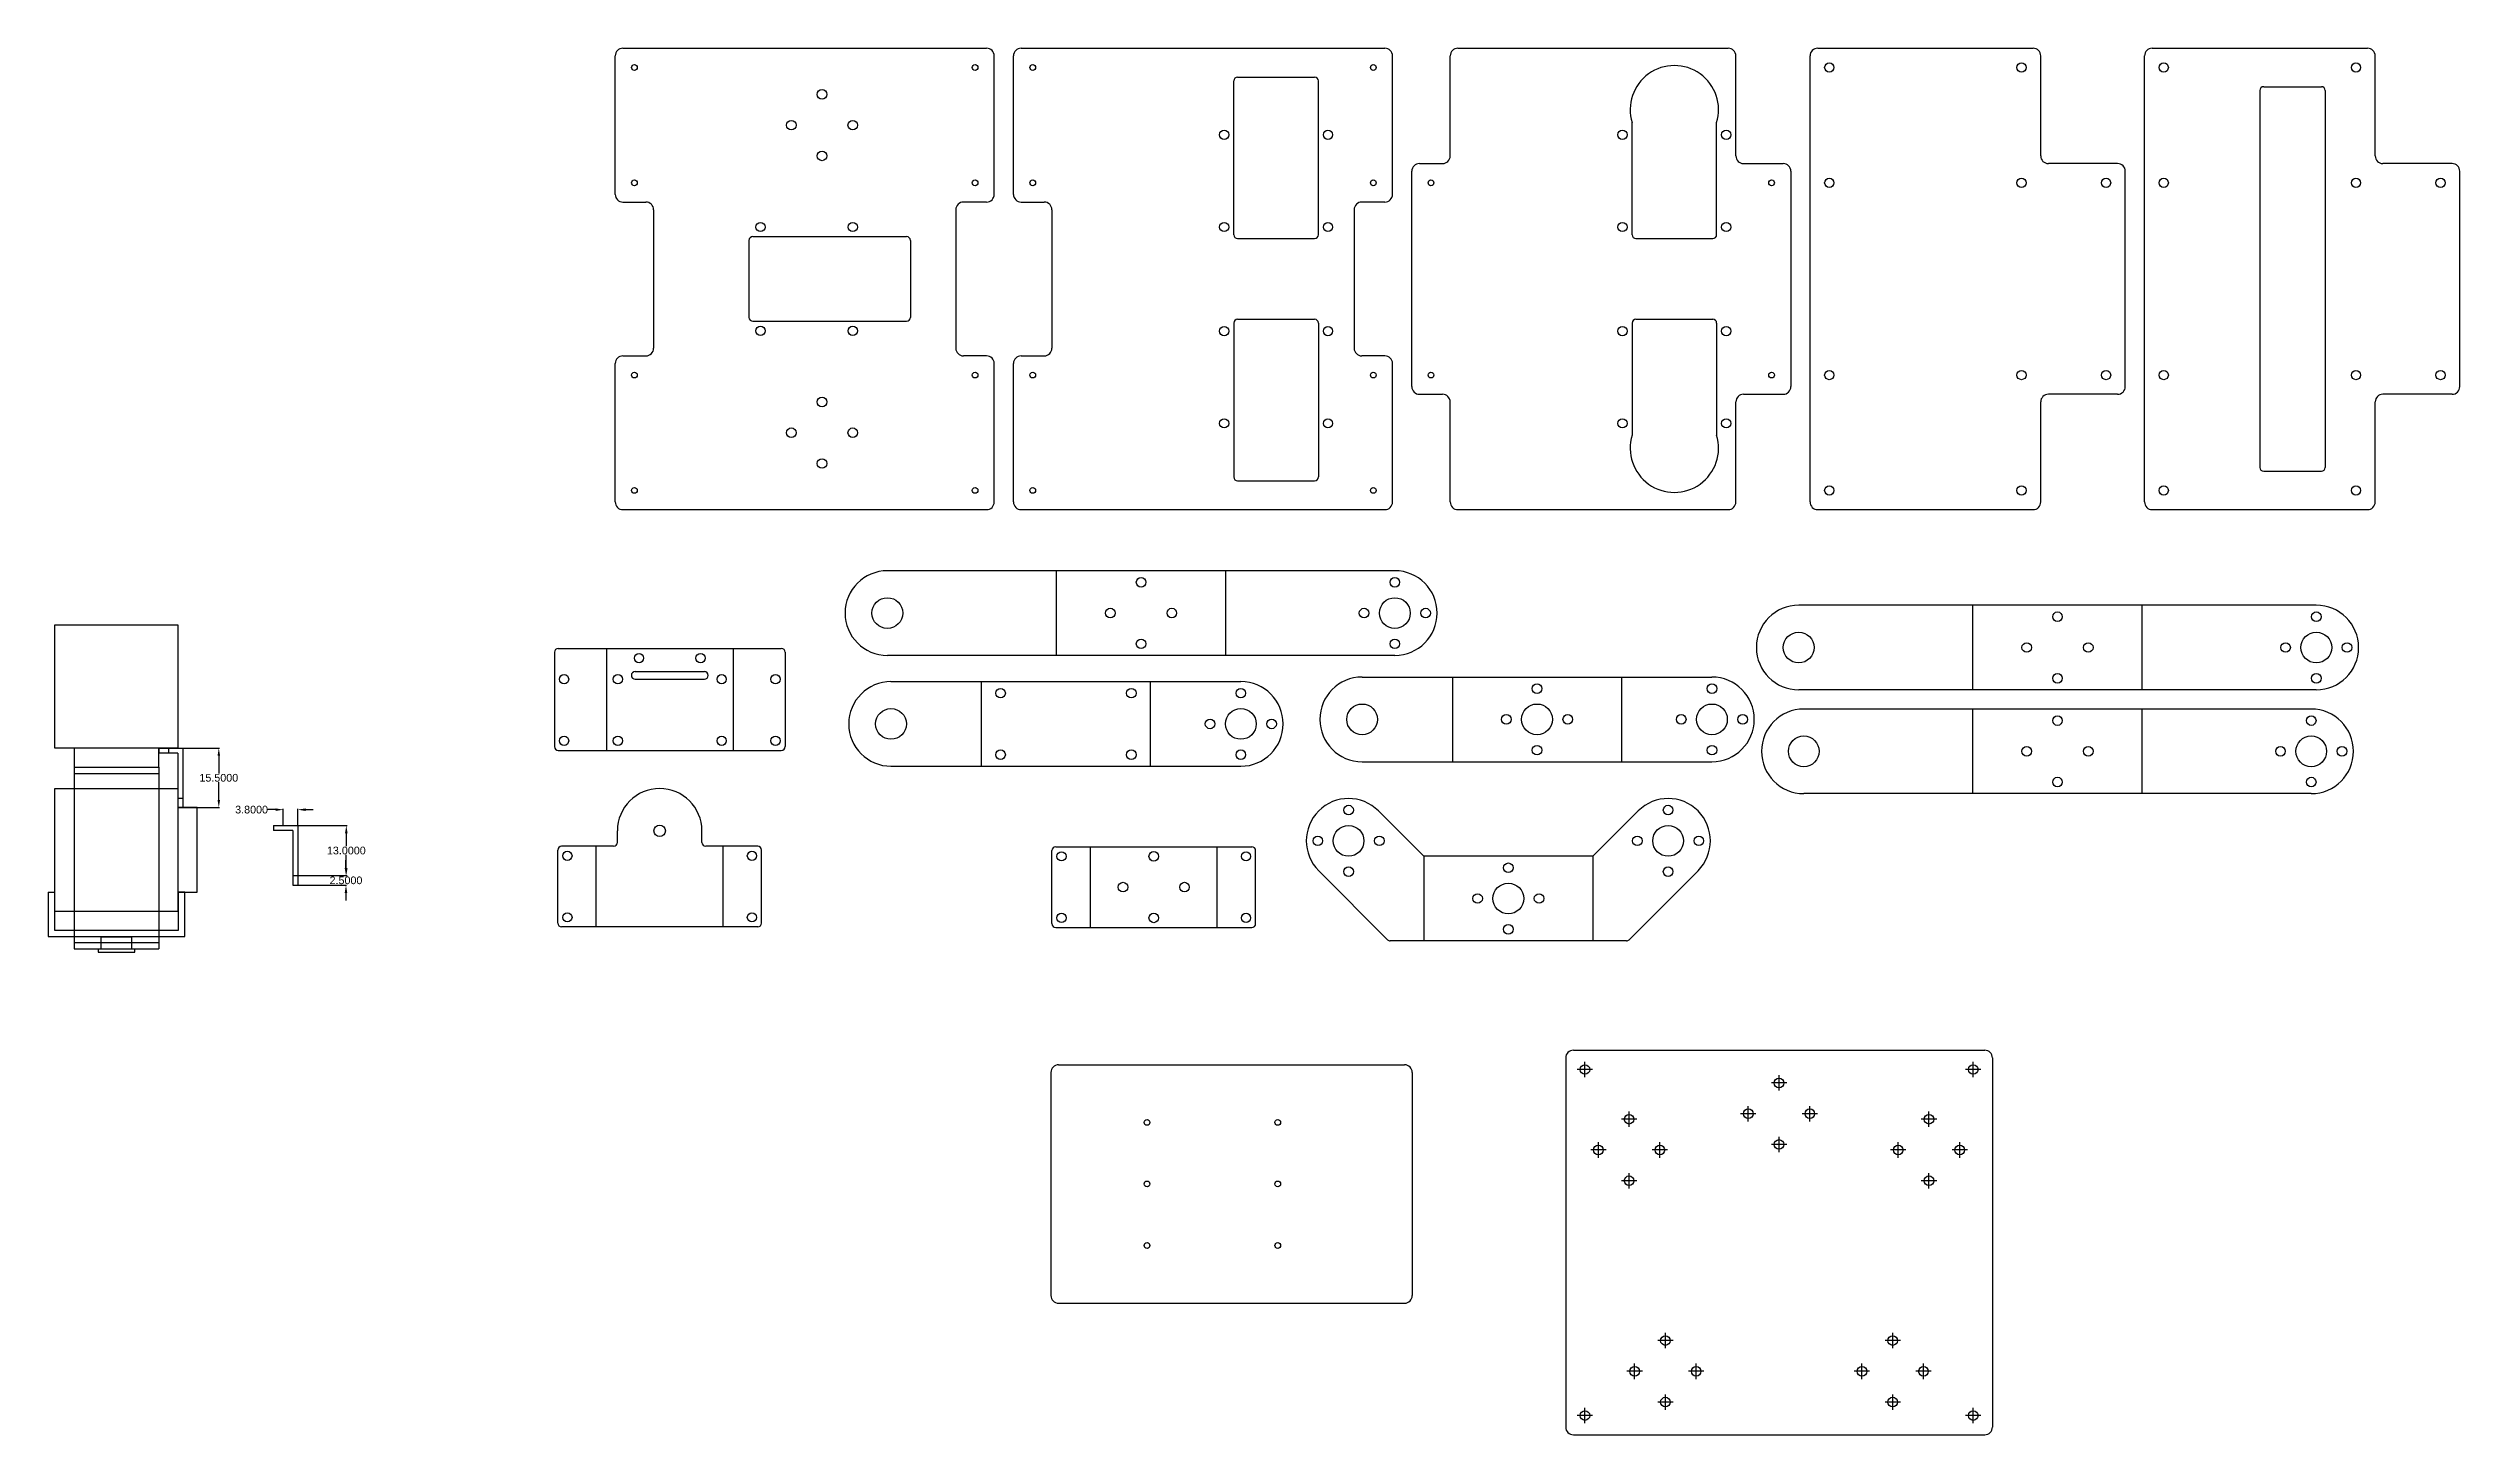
# Model space of a CAD drawing. Header units: millimetres. Extents: x -23 to 1143, y 66 to 426.
# Drawn here: x -23 to 605, y 66 to 426 of the extents above; entities that cross this region are included whole.
import ezdxf

# ---------------------------------------------------------------- set-up
doc = ezdxf.new("R2010")
doc.units = ezdxf.units.MM
doc.header["$MEASUREMENT"] = 0
doc.styles.get("Standard").update_dxf_attribs({"font": 'arial.ttf'})
doc.dimstyles.get("Standard").update_dxf_attribs({"dimtxt": 2, "dimasz": 2, "dimexe": 0.18, "dimexo": 0.0625, "dimgap": 0.09, "dimtad": 0, "dimtih": 1, "dimtoh": 1, "dimdec": 4, "dimzin": 0, "dimdsep": 46, "dimtxsty": 'Standard', "dimcen": 0.09, "dimadec": 0, "dimazin": 0, "dimtfac": 1, "dimtdec": 4, "dimtofl": 0, "dimtmove": 0, "dimatfit": 3, "dimfxl": 1, "dimtolj": 1, "dimtzin": 0, "dimarcsym": 0})

# ---------------------------------------------------------------- blocks, each defined once
blk = doc.blocks.new('*D4')
at = {"color": 0, "lineweight": -2}
for p, q in [((36.41, 228.16), (34.41, 228.16)), ((38.41, 224.08), (38.41, 228.34)), ((42.21, 224.08), (42.21, 228.34)), ((44.21, 228.16), (46.21, 228.16))]:
    blk.add_line(p, q, dxfattribs=at)
at = {"color": 0}
for points in [[(36.41, 228.49), (36.41, 227.82), (38.41, 228.16)], [(44.21, 228.49), (44.21, 227.82), (42.21, 228.16)]]:
    blk.add_solid(points, dxfattribs=at)
at = {"layer": 'Defpoints', "color": 0}
for p in [(38.41, 228.16), (38.41, 224.02), (42.21, 224.02)]:
    blk.add_point(p, dxfattribs=at)
at = {"color": 0, "insert": (30.18, 228.16), "char_height": 2, "attachment_point": 5}
blk.add_mtext('\\A1;3.8000', dxfattribs=at)
blk = doc.blocks.new('*D5')
at = {"color": 0, "lineweight": -2}
for p, q in [((12.4, 244.19), (21.83, 244.19)), ((21.65, 242.19), (21.65, 237.55)), ((21.65, 230.69), (21.65, 235.33)), ((12.4, 228.69), (21.83, 228.69))]:
    blk.add_line(p, q, dxfattribs=at)
at = {"color": 0}
for points in [[(21.32, 242.19), (21.98, 242.19), (21.65, 244.19)], [(21.32, 230.69), (21.98, 230.69), (21.65, 228.69)]]:
    blk.add_solid(points, dxfattribs=at)
at = {"layer": 'Defpoints', "color": 0}
for p in [(12.33, 244.19), (12.33, 228.69), (21.65, 228.69)]:
    blk.add_point(p, dxfattribs=at)
at = {"color": 0, "insert": (21.65, 236.44), "char_height": 2, "attachment_point": 5}
blk.add_mtext('\\A1;15.5000', dxfattribs=at)
blk = doc.blocks.new('*D6')
at = {"color": 0, "lineweight": -2}
for p, q in [((54.73, 213.02), (54.73, 215.02)), ((42.28, 211.02), (54.91, 211.02)), ((42.28, 208.52), (54.91, 208.52)), ((54.73, 206.52), (54.73, 204.52))]:
    blk.add_line(p, q, dxfattribs=at)
at = {"color": 0}
for points in [[(54.39, 213.02), (55.06, 213.02), (54.73, 211.02)], [(54.39, 206.52), (55.06, 206.52), (54.73, 208.52)]]:
    blk.add_solid(points, dxfattribs=at)
at = {"layer": 'Defpoints', "color": 0}
for p in [(42.21, 211.02), (42.21, 208.52), (54.73, 211.02)]:
    blk.add_point(p, dxfattribs=at)
at = {"color": 0, "insert": (54.73, 209.77), "char_height": 2, "attachment_point": 5}
blk.add_mtext('\\A1;2.5000', dxfattribs=at)
blk = doc.blocks.new('*D7')
at = {"color": 0, "lineweight": -2}
for p, q in [((42.28, 224.02), (55, 224.02)), ((54.82, 222.02), (54.82, 218.63)), ((54.82, 213.02), (54.82, 216.41)), ((42.28, 211.02), (55, 211.02))]:
    blk.add_line(p, q, dxfattribs=at)
at = {"color": 0}
for points in [[(54.48, 222.02), (55.15, 222.02), (54.82, 224.02)], [(54.48, 213.02), (55.15, 213.02), (54.82, 211.02)]]:
    blk.add_solid(points, dxfattribs=at)
at = {"layer": 'Defpoints', "color": 0}
for p in [(42.21, 224.02), (42.21, 211.02), (54.82, 211.02)]:
    blk.add_point(p, dxfattribs=at)
at = {"color": 0, "insert": (54.82, 217.52), "char_height": 2, "attachment_point": 5}
blk.add_mtext('\\A1;13.0000', dxfattribs=at)

msp = doc.modelspace()

# ---------------------------------------------------------------- linework, layer by layer
for p, q in [((124.76104, 388.18385), (124.76104, 424.18385)), ((126.76104, 426.18385), (221.36104, 426.18385)), ((223.36104, 388.18385), (223.36104, 424.18385)), ((228.36104, 388.18385), (228.36104, 424.18385)), ((230.36104, 426.18385), (324.96104, 426.18385)), ((326.96104, 388.18385), (326.96104, 424.18385)), ((341.96104, 398.18385), (341.96104, 424.18385)), ((343.96104, 426.18385), (414.26104, 426.18385)), ((416.26104, 398.18385), (416.26104, 424.18385)), ((435.56104, 308.18385), (435.56104, 424.18385)), ((437.56104, 426.18385), (493.56104, 426.18385)), ((495.56104, 398.18385), (495.56104, 424.18385)), ((522.56104, 308.18385), (522.56104, 424.18385)), ((524.56104, 426.18385), (580.56104, 426.18385)), ((582.56104, 398.18385), (582.56104, 424.18385)), ((285.66104, 377.68385), (285.66104, 417.68385)), ((286.66104, 418.68385), (306.66104, 418.68385)), ((307.66104, 377.68385), (307.66104, 417.68385)), ((552.56104, 415.18385), (552.56104, 317.18385)), ((553.56104, 416.18385), (568.56104, 416.18385)), ((569.56104, 415.18385), (569.56104, 317.18385)), ((389.26104, 377.68385), (389.26104, 406.82975)), ((411.26104, 377.68385), (411.26104, 406.82975)), ((333.96104, 396.18385), (339.96104, 396.18385)), ((418.26104, 396.18385), (428.56104, 396.18385)), ((515.56104, 396.18385), (497.56104, 396.18385)), ((602.56104, 396.18385), (584.56104, 396.18385)), ((331.96104, 338.18385), (331.96104, 394.18385)), ((430.56104, 394.18385), (430.56104, 338.18385)), ((517.56104, 338.18385), (517.56104, 394.18385)), ((604.56104, 338.18385), (604.56104, 394.18385)), ((126.76104, 386.18385), (132.76104, 386.18385)), ((134.76104, 384.18385), (134.76104, 348.18385)), ((213.36104, 384.18385), (213.36104, 348.18385)), ((221.36104, 386.18385), (215.36104, 386.18385)), ((230.36104, 386.18385), (236.36104, 386.18385)), ((238.36104, 384.18385), (238.36104, 348.18385)), ((316.96104, 384.18385), (316.96104, 348.18385)), ((324.96104, 386.18385), (318.96104, 386.18385)), ((160.56104, 377.18385), (200.56104, 377.18385)), ((286.66104, 376.68385), (306.66104, 376.68385)), ((390.26104, 376.68385), (410.26104, 376.68385)), ((159.56104, 376.18385), (159.56104, 356.18385)), ((159.56104, 376.18385), (159.56104, 356.18385)), ((201.56104, 376.18385), (201.56104, 356.18385)), ((160.56104, 355.18385), (200.56104, 355.18385)), ((285.66104, 354.68385), (285.66104, 314.68385)), ((286.66104, 355.68385), (306.66104, 355.68385)), ((307.66104, 354.68385), (307.66104, 314.68385)), ((389.26104, 354.68385), (389.26104, 325.53795)), ((390.26104, 355.68385), (410.26104, 355.68385)), ((411.26104, 354.68385), (411.26104, 325.53795)), ((126.76104, 346.18385), (132.76104, 346.18385)), ((221.36104, 346.18385), (215.36104, 346.18385)), ((230.36104, 346.18385), (236.36104, 346.18385)), ((324.96104, 346.18385), (318.96104, 346.18385)), ((124.76104, 308.18385), (124.76104, 344.18385)), ((223.36104, 308.18385), (223.36104, 344.18385)), ((228.36104, 308.18385), (228.36104, 344.18385)), ((326.96104, 308.18385), (326.96104, 344.18385)), ((333.96104, 336.18385), (339.96104, 336.18385)), ((341.96104, 308.18385), (341.96104, 334.18385)), ((416.26104, 308.18385), (416.26104, 334.18385)), ((418.26104, 336.18385), (428.56104, 336.18385)), ((495.56104, 308.18385), (495.56104, 334.18385)), ((515.56104, 336.18385), (497.56104, 336.18385)), ((582.56104, 308.18385), (582.56104, 334.18385)), ((602.56104, 336.18385), (584.56104, 336.18385)), ((286.66104, 313.68385), (306.66104, 313.68385)), ((553.56104, 316.18385), (568.56104, 316.18385)), ((126.76104, 306.18385), (221.36104, 306.18385)), ((230.36104, 306.18385), (324.96104, 306.18385)), ((343.96104, 306.18385), (414.26104, 306.18385)), ((437.56104, 306.18385), (493.56104, 306.18385)), ((524.56104, 306.18385), (580.56104, 306.18385)), ((327.55593, 290.28689), (195.55593, 290.28689)), ((239.55593, 268.28689), (239.55593, 290.28689)), ((283.55593, 268.28689), (283.55593, 290.28689)), ((-20.96673, 244.19101), (-20.96673, 276.19101)), ((-20.96673, 276.19101), (11.03327, 276.19101)), ((11.03327, 276.19101), (11.03327, 244.19101)), ((567.24461, 281.32902), (432.60461, 281.32902)), ((477.92461, 259.32902), (477.92461, 281.32902)), ((521.92461, 259.32902), (521.92461, 281.32902)), ((109.96216, 270.0775), (167.96216, 270.0775)), ((122.46216, 270.0775), (122.46216, 243.5775)), ((155.46216, 270.0775), (155.46216, 243.5775)), ((108.96216, 269.0775), (108.96216, 244.5775)), ((129.96216, 264.0775), (147.96216, 264.0775)), ((168.96216, 269.0775), (168.96216, 244.5775)), ((327.55593, 268.28689), (195.55593, 268.28689)), ((129.96216, 262.0775), (147.96216, 262.0775)), ((196.50001, 261.45895), (287.50001, 261.45895)), ((220.00001, 239.45895), (220.00001, 261.45895)), ((264.00001, 239.45895), (264.00001, 261.45895)), ((319.04317, 262.63626), (410.04317, 262.63626)), ((342.54317, 262.63626), (342.54317, 240.63626)), ((386.54317, 262.63626), (386.54317, 240.63626)), ((567.24461, 259.32902), (432.60461, 259.32902)), ((565.92461, 254.32902), (433.92461, 254.32902)), ((477.92461, 232.32902), (477.92461, 254.32902)), ((521.92461, 232.32902), (521.92461, 254.32902)), ((11.03327, 244.19101), (-20.96673, 244.19101)), ((6.03327, 244.19101), (-15.96673, 244.19101)), ((-15.96673, 244.19101), (-15.96673, 239.19101)), ((-15.96673, 239.19101), (6.03327, 239.19101)), ((-15.96673, 239.19101), (-15.96673, 191.99101)), ((6.03327, 239.19101), (6.03327, 244.19101)), ((6.03327, 244.19101), (12.33327, 244.19101)), ((6.03327, 244.19101), (6.03327, 242.89101)), ((11.03327, 242.89101), (6.03327, 242.89101)), ((6.03327, 239.19101), (6.03327, 191.99101)), ((10.39827, 242.89101), (6.66827, 242.89101)), ((8.53327, 244.19101), (8.53327, 242.89101)), ((11.03327, 242.89101), (11.03327, 228.69101)), ((12.33327, 244.19101), (12.33327, 228.69101)), ((109.96216, 243.5775), (167.96216, 243.5775)), ((196.50001, 239.45895), (287.50001, 239.45895)), ((319.04317, 240.63626), (410.04317, 240.63626)), ((-20.96673, 201.69101), (-20.96673, 233.69101)), ((-20.96673, 233.69101), (11.03327, 233.69101)), ((-15.96673, 237.59101), (6.03327, 237.59101)), ((11.03327, 233.69101), (11.03327, 201.69101)), ((565.92461, 232.32902), (433.92461, 232.32902)), ((11.03327, 231.19101), (12.33327, 231.19101)), ((16.03327, 228.69101), (11.03327, 228.69101)), ((11.03327, 228.69101), (11.03327, 206.69101)), ((11.03327, 228.69101), (12.33327, 228.69101)), ((11.03327, 228.69101), (12.33327, 228.69101)), ((16.03327, 206.69101), (16.03327, 228.69101)), ((323.30136, 227.82641), (335.07954, 216.04823)), ((390.85771, 227.82641), (379.07954, 216.04823)), ((35.91266, 224.01988), (42.21266, 224.01988)), ((35.91266, 224.01988), (35.91266, 222.71988)), ((40.91266, 222.71988), (35.91266, 222.71988)), ((40.27766, 222.71988), (36.54766, 222.71988)), ((40.91266, 222.71988), (40.91266, 208.51988)), ((42.21266, 224.01988), (42.21266, 208.51988)), ((125.32791, 219.65357), (125.32791, 222.65357)), ((147.32791, 219.65357), (147.32791, 222.65357)), ((109.82791, 198.65357), (109.82791, 217.65357)), ((124.32791, 218.65357), (110.82791, 218.65357)), ((119.82791, 197.65357), (119.82791, 218.65357)), ((161.82791, 218.65357), (148.32791, 218.65357)), ((152.82791, 197.65357), (152.82791, 218.65357)), ((162.82791, 198.65357), (162.82791, 217.65357)), ((238.35108, 198.51098), (238.35108, 217.51098)), ((239.35108, 218.51098), (290.35108, 218.51098)), ((248.35108, 197.51098), (248.35108, 218.51098)), ((281.35108, 197.51098), (281.35108, 218.51098)), ((291.35108, 198.51098), (291.35108, 217.51098)), ((335.07954, 216.04823), (335.07954, 194.04823)), ((379.07954, 216.04823), (335.07954, 216.04823)), ((379.07954, 216.04823), (379.07954, 194.04823)), ((40.91266, 211.01988), (42.21266, 211.01988)), ((40.91266, 208.51988), (42.21266, 208.51988)), ((40.91266, 208.51988), (42.21266, 208.51988)), ((307.74501, 212.27006), (325.67395, 194.34113)), ((406.41406, 212.27006), (388.48513, 194.34113)), ((-22.71673, 206.69101), (-22.71673, 195.19101)), ((-22.71673, 206.69101), (-21.11673, 206.69101)), ((-21.11673, 206.69101), (-21.11673, 196.79101)), ((11.03327, 201.69101), (-20.96673, 201.69101)), ((11.03327, 206.69101), (16.03327, 206.69101)), ((12.78327, 206.69101), (11.18327, 206.69101)), ((11.18327, 196.79101), (11.18327, 206.69101)), ((12.78327, 195.19101), (12.78327, 206.69101)), ((-22.71673, 195.19101), (12.78327, 195.19101)), ((-21.11673, 196.79101), (11.18327, 196.79101)), ((-8.96673, 195.09101), (-0.96673, 195.09101)), ((-8.96673, 191.99101), (-8.96673, 195.09101)), ((-0.96673, 191.99101), (-0.96673, 195.09101)), ((161.82791, 197.65357), (110.82791, 197.65357)), ((239.35108, 197.51098), (290.35108, 197.51098)), ((-15.96673, 193.59101), (6.03327, 193.59101)), ((-15.96673, 191.99101), (6.03327, 191.99101)), ((-9.71673, 191.99101), (-9.71673, 191.12101)), ((-9.71673, 191.99101), (-0.21673, 191.99101)), ((-9.71673, 191.12101), (-0.21673, 191.12101)), ((-0.21673, 191.12101), (-0.21673, 191.99101)), ((387.77802, 194.04823), (326.38105, 194.04823)), ((371.99719, 163.58869), (371.99719, 67.58869)), ((373.99719, 165.58869), (480.99719, 165.58869)), ((482.99719, 163.58869), (482.99719, 67.58869)), ((238.0908, 159.8148), (238.0908, 101.8148)), ((240.0908, 161.8148), (330.0908, 161.8148)), ((332.0908, 159.8148), (332.0908, 101.8148)), ((378.99719, 160.58869), (374.99719, 160.58869)), ((376.99719, 158.58869), (376.99719, 162.58869)), ((429.49719, 157.08869), (425.49719, 157.08869)), ((427.49719, 155.08869), (427.49719, 159.08869)), ((479.99719, 160.58869), (475.99719, 160.58869)), ((477.99719, 158.58869), (477.99719, 162.58869)), ((419.49719, 147.08869), (419.49719, 151.08869)), ((435.49719, 147.08869), (435.49719, 151.08869)), ((390.49719, 147.65119), (386.49719, 147.65119)), ((388.49719, 145.65119), (388.49719, 149.65119)), ((421.49719, 149.08869), (417.49719, 149.08869)), ((437.49719, 149.08869), (433.49719, 149.08869)), ((468.49719, 147.65119), (464.49719, 147.65119)), ((466.49719, 145.65119), (466.49719, 149.65119)), ((382.49719, 139.65119), (378.49719, 139.65119)), ((380.49719, 137.65119), (380.49719, 141.65119)), ((398.49719, 139.65119), (394.49719, 139.65119)), ((396.49719, 137.65119), (396.49719, 141.65119)), ((429.49719, 141.08869), (425.49719, 141.08869)), ((427.49719, 139.08869), (427.49719, 143.08869)), ((460.49719, 139.65119), (456.49719, 139.65119)), ((458.49719, 137.65119), (458.49719, 141.65119)), ((476.49719, 139.65119), (472.49719, 139.65119)), ((474.49719, 137.65119), (474.49719, 141.65119)), ((388.49719, 129.65119), (388.49719, 133.65119)), ((466.49719, 129.65119), (466.49719, 133.65119)), ((390.49719, 131.65119), (386.49719, 131.65119)), ((468.49719, 131.65119), (464.49719, 131.65119)), ((240.0908, 99.8148), (330.0908, 99.8148)), ((399.93469, 90.08869), (395.93469, 90.08869)), ((397.93469, 88.08869), (397.93469, 92.08869)), ((459.05969, 90.08869), (455.05969, 90.08869)), ((457.05969, 88.08869), (457.05969, 92.08869)), ((391.93469, 82.08869), (387.93469, 82.08869)), ((389.93469, 80.08869), (389.93469, 84.08869)), ((407.93469, 82.08869), (403.93469, 82.08869)), ((405.93469, 80.08869), (405.93469, 84.08869)), ((451.05969, 82.08869), (447.05969, 82.08869)), ((449.05969, 80.08869), (449.05969, 84.08869)), ((467.05969, 82.08869), (463.05969, 82.08869)), ((465.05969, 80.08869), (465.05969, 84.08869)), ((397.93469, 72.08869), (397.93469, 76.08869)), ((457.05969, 72.08869), (457.05969, 76.08869)), ((378.99719, 70.58869), (374.99719, 70.58869)), ((376.99719, 68.58869), (376.99719, 72.58869)), ((399.93469, 74.08869), (395.93469, 74.08869)), ((459.05969, 74.08869), (455.05969, 74.08869)), ((479.99719, 70.58869), (475.99719, 70.58869)), ((477.99719, 68.58869), (477.99719, 72.58869)), ((373.99719, 65.58869), (480.99719, 65.58869))]:
    msp.add_line(p, q)
for centre, radius in [((129.76104, 421.18385), 0.75), ((218.36104, 421.18385), 0.75), ((233.36104, 421.18385), 0.75), ((321.96104, 421.18385), 0.75), ((440.56104, 421.18385), 1.2), ((490.56104, 421.18385), 1.2), ((527.56104, 421.18385), 1.2), ((577.56104, 421.18385), 1.2), ((178.56104, 414.18385), 1.25), ((170.56104, 406.18385), 1.25), ((186.56104, 406.18385), 1.25), ((283.16104, 403.68385), 1.2), ((310.16104, 403.68385), 1.2), ((386.76104, 403.68385), 1.2), ((413.76104, 403.68385), 1.2), ((178.56104, 398.18385), 1.25), ((129.76104, 391.18385), 0.75), ((218.36104, 391.18385), 0.75), ((233.36104, 391.18385), 0.75), ((321.96104, 391.18385), 0.75), ((336.96104, 391.18385), 0.75), ((425.56104, 391.18385), 0.75), ((440.56104, 391.18385), 1.2), ((490.56104, 391.18385), 1.2), ((512.56104, 391.18385), 1.2), ((527.56104, 391.18385), 1.2), ((577.56104, 391.18385), 1.2), ((599.56104, 391.18385), 1.2), ((162.56104, 379.68385), 1.2), ((186.56104, 379.68385), 1.2), ((283.16104, 379.68385), 1.2), ((310.16104, 379.68385), 1.2), ((386.76104, 379.68385), 1.2), ((413.76104, 379.68385), 1.2), ((162.56104, 352.68385), 1.2), ((186.56104, 352.68385), 1.2), ((283.16104, 352.62135), 1.2), ((310.16104, 352.62135), 1.2), ((386.76104, 352.62135), 1.2), ((413.76104, 352.62135), 1.2), ((129.76104, 341.18385), 0.75), ((218.36104, 341.18385), 0.75), ((233.36104, 341.18385), 0.75), ((321.96104, 341.18385), 0.75), ((336.96104, 341.18385), 0.75), ((425.56104, 341.18385), 0.75), ((440.56104, 341.18385), 1.2), ((490.56104, 341.18385), 1.2), ((512.56104, 341.18385), 1.2), ((527.56104, 341.18385), 1.2), ((577.56104, 341.18385), 1.2), ((599.56104, 341.18385), 1.2), ((178.56104, 334.18385), 1.25), ((170.56104, 326.18385), 1.25), ((186.56104, 326.18385), 1.25), ((283.16104, 328.62135), 1.2), ((310.16104, 328.62135), 1.2), ((386.76104, 328.62135), 1.2), ((413.76104, 328.62135), 1.2), ((178.56104, 318.18385), 1.25), ((129.76104, 311.18385), 0.75), ((218.36104, 311.18385), 0.75), ((233.36104, 311.18385), 0.75), ((321.96104, 311.18385), 0.75), ((440.56104, 311.18385), 1.2), ((490.56104, 311.18385), 1.2), ((527.56104, 311.18385), 1.2), ((577.56104, 311.18385), 1.2), ((195.55593, 279.28689), 4), ((261.55593, 287.28689), 1.25), ((327.55593, 279.28689), 4), ((327.55593, 287.28689), 1.25), ((253.55593, 279.28689), 1.25), ((269.55593, 279.28689), 1.25), ((319.55593, 279.28689), 1.25), ((335.55593, 279.28689), 1.25), ((499.92461, 278.32902), 1.25), ((567.24461, 278.32902), 1.25), ((261.55593, 271.28689), 1.25), ((327.55593, 271.28689), 1.25), ((432.60461, 270.32902), 4), ((491.92461, 270.32902), 1.25), ((507.92461, 270.32902), 1.25), ((559.24461, 270.32902), 1.25), ((567.24461, 270.32902), 4), ((575.24461, 270.32902), 1.25), ((130.96216, 267.5775), 1.2), ((146.96216, 267.5775), 1.2), ((499.92461, 262.32902), 1.25), ((567.24461, 262.32902), 1.25), ((111.46216, 262.0775), 1.2), ((125.46216, 262.0775), 1.2), ((152.46216, 262.0775), 1.2), ((166.46216, 262.0775), 1.2), ((225.00001, 258.45895), 1.25), ((259.00001, 258.45895), 1.25), ((287.50001, 258.45895), 1.25), ((364.54317, 259.63626), 1.25), ((410.04317, 259.63626), 1.25), ((196.50001, 250.45895), 4), ((279.50001, 250.45895), 1.25), ((287.50001, 250.45895), 4), ((295.50001, 250.45895), 1.25), ((319.04317, 251.63626), 4), ((356.54317, 251.63626), 1.25), ((364.54317, 251.63626), 4), ((372.54317, 251.63626), 1.25), ((402.04317, 251.63626), 1.25), ((410.04317, 251.63626), 4), ((418.04317, 251.63626), 1.25), ((499.92461, 251.32902), 1.25), ((565.92461, 251.32902), 1.25), ((111.46216, 246.0775), 1.2), ((125.46216, 246.0775), 1.2), ((152.46216, 246.0775), 1.2), ((166.46216, 246.0775), 1.2), ((364.54317, 243.63626), 1.25), ((410.04317, 243.63626), 1.25), ((433.92461, 243.32902), 4), ((565.92461, 243.32902), 4), ((225.00001, 242.45895), 1.25), ((259.00001, 242.45895), 1.25), ((287.50001, 242.45895), 1.25), ((491.92461, 243.32902), 1.25), ((507.92461, 243.32902), 1.25), ((557.92461, 243.32902), 1.25), ((573.92461, 243.32902), 1.25), ((499.92461, 235.32902), 1.25), ((565.92461, 235.32902), 1.25), ((315.52319, 228.04823), 1.25), ((398.63589, 228.04823), 1.25), ((136.32791, 222.65357), 1.5), ((307.52319, 220.04823), 1.25), ((315.52319, 220.04823), 4), ((323.52319, 220.04823), 1.25), ((390.63589, 220.04823), 1.25), ((398.63589, 220.04823), 4), ((406.63589, 220.04823), 1.25), ((112.32791, 216.15357), 1.2), ((160.32791, 216.15357), 1.2), ((240.85108, 216.01098), 1.2), ((264.85108, 216.01098), 1.25), ((288.85108, 216.01098), 1.2), ((315.52319, 212.04823), 1.25), ((357.07954, 213.04823), 1.25), ((398.63589, 212.04823), 1.25), ((256.85108, 208.01098), 1.25), ((272.85108, 208.01098), 1.25), ((357.07954, 205.04823), 4), ((112.32791, 200.15357), 1.2), ((160.32791, 200.15357), 1.2), ((240.85108, 200.01098), 1.2), ((264.85108, 200.01098), 1.25), ((288.85108, 200.01098), 1.2), ((349.07954, 205.04823), 1.25), ((365.07954, 205.04823), 1.25), ((357.07954, 197.04823), 1.25), ((376.99719, 160.58869), 1.25), ((427.49719, 157.08869), 1.25), ((477.99719, 160.58869), 1.25), ((263.0908, 146.8148), 0.75), ((297.0908, 146.8148), 0.75), ((388.49719, 147.65119), 1.25), ((419.49719, 149.08869), 1.25), ((435.49719, 149.08869), 1.25), ((466.49719, 147.65119), 1.25), ((380.49719, 139.65119), 1.25), ((396.49719, 139.65119), 1.25), ((427.49719, 141.08869), 1.25), ((458.49719, 139.65119), 1.25), ((474.49719, 139.65119), 1.25), ((388.49719, 131.65119), 1.25), ((466.49719, 131.65119), 1.25), ((263.0908, 130.8148), 0.75), ((297.0908, 130.8148), 0.75), ((263.0908, 114.8148), 0.75), ((297.0908, 114.8148), 0.75), ((397.93469, 90.08869), 1.25), ((457.05969, 90.08869), 1.25), ((389.93469, 82.08869), 1.25), ((405.93469, 82.08869), 1.25), ((449.05969, 82.08869), 1.25), ((465.05969, 82.08869), 1.25), ((397.93469, 74.08869), 1.25), ((457.05969, 74.08869), 1.25), ((376.99719, 70.58869), 1.25), ((477.99719, 70.58869), 1.25)]:
    msp.add_circle(centre, radius)
for centre, radius, start, end in [((126.76104, 424.18385), 2, 90, 180), ((221.36104, 424.18385), 2, 0, 90), ((230.36104, 424.18385), 2, 90, 180), ((324.96104, 424.18385), 2, 0, 90), ((343.96104, 424.18385), 2, 90, 180), ((400.26104, 410.18385), 11.5, 343.04257371, 196.95742629), ((414.26104, 424.18385), 2, 0, 90), ((437.56104, 424.18385), 2, 90, 180), ((493.56104, 424.18385), 2, 0, 90), ((524.56104, 424.18385), 2, 90, 180), ((580.56104, 424.18385), 2, 0, 90), ((286.66104, 417.68385), 1, 90, 180), ((306.66104, 417.68385), 1, 0, 90), ((553.56104, 415.18385), 1, 90, 180), ((568.56104, 415.18385), 1, 360, 90), ((333.96104, 394.18385), 2, 90, 180), ((339.96104, 398.18385), 2, 270, 0), ((418.26104, 398.18385), 2, 180, 270), ((428.56104, 394.18385), 2, 0, 90), ((497.56104, 398.18385), 2, 180, 270), ((515.56104, 394.18385), 2, 0, 90), ((584.56104, 398.18385), 2, 180, 270), ((602.56104, 394.18385), 2, 0, 90), ((126.76104, 388.18385), 2, 180, 270), ((132.76104, 384.18385), 2, 0, 90), ((215.36104, 384.18385), 2, 90, 180), ((221.36104, 388.18385), 2, 270, 0), ((230.36104, 388.18385), 2, 180, 270), ((236.36104, 384.18385), 2, 0, 90), ((318.96104, 384.18385), 2, 90, 180), ((324.96104, 388.18385), 2, 270, 0), ((160.56104, 376.18385), 1, 90, 180), ((200.56104, 376.18385), 1, 0, 90), ((286.66104, 377.68385), 1, 180, 270), ((306.66104, 377.68385), 1, 270, 0), ((390.26104, 377.68385), 1, 180, 270), ((410.26104, 377.68385), 1, 270, 0), ((160.56104, 356.18385), 1, 180, 270), ((200.56104, 356.18385), 1, 270, 0), ((286.66104, 354.68385), 1, 90, 180), ((306.66104, 354.68385), 1, 0, 90), ((390.26104, 354.68385), 1, 90, 180), ((410.26104, 354.68385), 1, 0, 90), ((126.76104, 344.18385), 2, 90, 180), ((132.76104, 348.18385), 2, 270, 0), ((215.36104, 348.18385), 2, 180, 270), ((221.36104, 344.18385), 2, 0, 90), ((230.36104, 344.18385), 2, 90, 180), ((236.36104, 348.18385), 2, 270, 0), ((318.96104, 348.18385), 2, 180, 270), ((324.96104, 344.18385), 2, 0, 90), ((333.96104, 338.18385), 2, 180, 270), ((339.96104, 334.18385), 2, 0, 90), ((418.26104, 334.18385), 2, 90, 180), ((428.56104, 338.18385), 2, 270, 0), ((497.56104, 334.18385), 2, 90, 180), ((515.56104, 338.18385), 2, 270, 0), ((584.56104, 334.18385), 2, 90, 180), ((602.56104, 338.18385), 2, 270, 0), ((400.26104, 322.18385), 11.5, 163.04257371, 16.95742629), ((286.66104, 314.68385), 1, 180, 270), ((306.66104, 314.68385), 1, 270, 0), ((553.56104, 317.18385), 1, 180, 270), ((568.56104, 317.18385), 1, 270, 360), ((126.76104, 308.18385), 2, 180, 270), ((221.36104, 308.18385), 2, 270, 0), ((230.36104, 308.18385), 2, 180, 270), ((324.96104, 308.18385), 2, 270, 0), ((343.96104, 308.18385), 2, 180, 270), ((414.26104, 308.18385), 2, 270, 0), ((437.56104, 308.18385), 2, 180, 270), ((493.56104, 308.18385), 2, 270, 0), ((524.56104, 308.18385), 2, 180, 270), ((580.56104, 308.18385), 2, 270, 0), ((195.55593, 279.28689), 11, 90, 270), ((327.55593, 279.28689), 11, 270, 90), ((432.60461, 270.32902), 11, 90, 270), ((567.24461, 270.32902), 11, 270, 90), ((109.96216, 269.0775), 1, 90, 180), ((167.96216, 269.0775), 1, 0, 90), ((129.96216, 263.0775), 1, 90, 180), ((147.96216, 263.0775), 1, 0, 90), ((129.96216, 263.0775), 1, 180, 270), ((147.96216, 263.0775), 1, 270, 0), ((196.50001, 250.45895), 11, 90, 270), ((287.50001, 250.45895), 11, 270, 90), ((319.04317, 251.63626), 11, 90, 270), ((410.04317, 251.63626), 11, 270, 90), ((433.92461, 243.32902), 11, 90, 270), ((565.92461, 243.32902), 11, 270, 90), ((109.96216, 244.5775), 1, 180, 270), ((167.96216, 244.5775), 1, 270, 0), ((136.32791, 222.65357), 11, 0, 180), ((315.52319, 220.04823), 11, 45, 225), ((398.63589, 220.04823), 11, 315, 135), ((124.32791, 219.65357), 1, 270, 0), ((148.32791, 219.65357), 1, 180, 270), ((110.82791, 217.65357), 1, 90, 180), ((161.82791, 217.65357), 1, 0, 90), ((239.35108, 217.51098), 1, 90, 180), ((290.35108, 217.51098), 1, 0, 90), ((110.82791, 198.65357), 1, 180, 270), ((161.82791, 198.65357), 1, 270, 0), ((239.35108, 198.51098), 1, 180, 270), ((290.35108, 198.51098), 1, 270, 0), ((326.38105, 195.04823), 1, 225, 270), ((387.77802, 195.04823), 1, 270, 315), ((373.99719, 163.58869), 2, 90, 180), ((480.99719, 163.58869), 2, 0, 90), ((240.0908, 159.8148), 2, 90, 180), ((330.0908, 159.8148), 2, 0, 90), ((240.0908, 101.8148), 2, 180, 270), ((330.0908, 101.8148), 2, 270, 0), ((373.99719, 67.58869), 2, 180, 270), ((480.99719, 67.58869), 2, 270, 0)]:
    msp.add_arc(centre, radius, start, end)

# ---------------------------------------------------------------- dimensions: what is measured, and where the dimension line sits
for base, p1, p2, picture, middle in [((21.64998, 228.69101), (12.33327, 244.19101), (12.33327, 228.69101), '*D5', (21.64998, 236.44101)), ((54.81565, 211.01988), (42.21266, 224.01988), (42.21266, 211.01988), '*D7', (54.81565, 217.51988))]:
    dim = msp.add_linear_dim(base=base, p1=p1, p2=p2, angle=90, dimstyle='Standard')
    dim.commit()
    dim.dimension.update_dxf_attribs({"geometry": picture, "text_midpoint": middle})
dim = msp.add_linear_dim(base=(38.41266, 228.15521), p1=(42.21266, 224.01988), p2=(38.41266, 224.01988), dimstyle='Standard')
dim.commit()
dim.dimension.update_dxf_attribs({"geometry": '*D4', "text_midpoint": (30.17532, 228.15521)})
dim = msp.add_linear_dim(base=(54.72787, 211.01988), p1=(42.21266, 208.51988), p2=(42.21266, 211.01988), angle=90, dimstyle='Standard')
dim.commit()
dim.dimension.update_dxf_attribs({"geometry": '*D6', "text_midpoint": (54.72787, 209.76988), "dimtype": 160})

doc.saveas('drawing.dxf')
